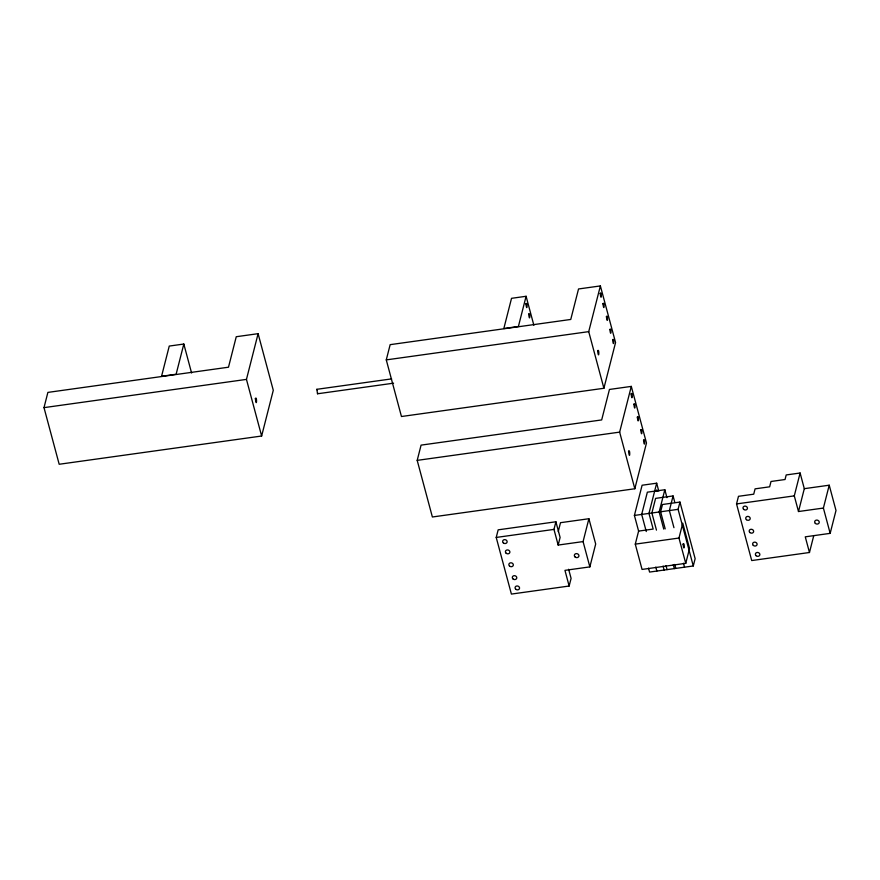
<?xml version="1.0" encoding="UTF-8"?>
<svg xmlns="http://www.w3.org/2000/svg" width="880" height="880" viewBox="0 0 880 880"><rect width="100%" height="100%" fill="white"/><g stroke="black" fill="none" stroke-linecap="round" stroke-linejoin="round"><path stroke-width="1.32" d="M317.746 392.964L317.504 393.778L393.591 383.174M44 407.638L47.883 392.403L228.492 367.202L236.258 336.721L258.104 333.674L273.284 390.302L261.635 436.018L59.18 464.266L44 407.638L246.455 379.39L258.104 333.674M183.821 344.036L176.121 374.242L161.557 376.277L169.257 346.071L183.821 344.036L191.587 373.01M386.276 359.887L390.159 344.652L570.757 319.451L578.534 288.97L600.38 285.923L615.56 342.551L603.9 388.267L401.456 416.515L386.276 359.887L588.72 331.639L600.38 285.923M417.197 460.372L421.08 445.126L601.678 419.925L609.455 389.455L631.301 386.397L646.481 443.025L634.821 488.752L432.377 516.989L417.197 460.372L619.641 432.124L631.301 386.397M526.097 296.285L518.397 326.491L503.833 328.526L511.533 298.32L526.097 296.285L533.863 325.259M568.634 569.261L571.087 578.402L569.14 586.025L511.401 594.077L496.221 537.449L498.168 529.837L555.907 521.774L560.109 537.449L558.162 545.061L583.077 541.585L588.896 518.727L560.505 522.687L558.239 531.575M558.162 545.061L553.971 529.397L555.907 521.774M569.14 586.025L564.949 570.361L589.853 566.885L595.683 544.016L588.896 518.727M685.751 563.332L678.975 538.043L682.759 523.182L689.535 548.471L685.751 563.332L642.059 569.426L635.283 544.137L638.605 531.102L634.403 515.438L642.103 485.232L656.667 483.197L658.779 491.095M656.667 483.197L648.967 513.403L653.169 529.067L638.605 531.102M646.272 531.542L641.685 514.426L647.35 492.184L664.829 489.742L659.164 511.984L663.751 529.1M656.469 530.123L651.882 512.996L655.6 498.377L673.079 495.946L669.361 510.565L673.948 527.681M648.527 568.15L649.583 572.066L693.275 565.961L678.095 509.344L679.954 502.062L662.475 504.504L660.616 511.775L665.203 528.902M693.275 565.961L695.134 558.69L679.954 502.062M813.67 535.986L809.468 552.497L751.718 560.549L736.538 503.932L738.485 496.309L753.72 494.186L755.084 488.851L769.648 486.816L771.012 481.481L785.037 479.523L786.203 474.947L800.107 473.011L804.309 488.675L798.49 511.533L823.394 508.057L829.224 485.199L804.309 488.675M798.49 511.533L794.288 495.869L800.107 473.011M809.468 552.497L805.266 536.833L830.17 533.357L836 510.488L829.224 485.199M391.611 378.884L316.844 389.312L317.537 393.756M634.403 515.438L678.095 509.344M496.221 537.449L553.971 529.397M736.538 503.932L794.288 495.869M635.283 544.137L678.975 538.043M316.844 389.312L317.284 389.906M823.394 508.057L830.17 533.357M673.079 495.946L674.85 502.524M664.829 489.742L666.952 497.651M683.474 563.233L684.53 567.182M674.74 564.454L675.796 568.403M673.277 564.652L674.344 568.612M665.995 565.675L667.062 569.624M663.091 566.115L664.147 570.031M619.641 432.124L634.821 488.752M655.798 567.094L656.865 571.043M588.72 331.639L603.9 388.267M583.077 541.585L589.853 566.885M246.455 379.39L261.635 436.018M657.459 491.381L656.744 489.918L656.491 491.37M255.354 398.618C256.707 409.189 257.136 395.087 255.354 398.618M525.921 303.864C527.109 313.654 527.692 300.784 525.921 303.864M528.682 314.16C529.87 323.95 530.453 311.08 528.682 314.16M597.63 350.867C598.917 361.328 599.5 347.567 597.63 350.867M600.204 293.502C601.524 303.523 601.788 289.96 600.204 293.502M602.954 303.798C604.263 313.797 604.582 300.3 602.954 303.798M606.408 316.668C607.706 326.645 608.047 313.247 606.408 316.668M609.862 329.538C611.105 339.427 611.556 326.282 609.862 329.538M612.623 339.834C613.822 349.635 614.372 336.743 612.623 339.834M628.551 451.352C629.937 462.011 630.289 447.7 628.551 451.352M631.125 393.987C632.445 404.008 632.709 390.434 631.125 393.987M633.875 404.283C635.173 414.271 635.514 400.873 633.875 404.283M637.329 417.153C638.616 427.108 638.979 413.787 637.329 417.153M640.783 430.023C641.971 439.824 642.543 426.888 640.783 430.023M643.544 440.319C644.919 450.439 645.073 436.557 643.544 440.319M683.067 544.126C684.2 553.938 685.025 541.354 683.067 544.126M749.859 532.521A2.266 1.936 14.3 0 0 753.588 531.839A2.266 1.936 14.3 0 0 750.794 529.309A2.266 1.936 14.3 0 0 749.859 532.521M753.302 545.391A2.266 1.936 14.3 0 0 757.042 544.709A2.266 1.936 14.3 0 0 754.248 542.179A2.266 1.936 14.3 0 0 753.302 545.391M746.405 519.651A2.266 1.936 14.3 0 0 750.145 518.969A2.266 1.936 14.3 0 0 747.351 516.439A2.266 1.936 14.3 0 0 746.405 519.651M743.644 509.355A2.266 1.936 14.3 0 0 747.384 508.673A2.266 1.936 14.3 0 0 744.59 506.143A2.266 1.936 14.3 0 0 743.644 509.355M756.063 555.687A2.266 1.936 14.3 0 0 759.803 555.005A2.266 1.936 14.3 0 0 757.009 552.475A2.266 1.936 14.3 0 0 756.063 555.687M815.353 523.413A2.332 1.991 14.3 0 0 819.192 522.709A2.332 1.991 14.3 0 0 816.321 520.113A2.332 1.991 14.3 0 0 815.353 523.413M509.531 566.049A2.266 1.936 14.3 0 0 513.271 565.367A2.266 1.936 14.3 0 0 510.477 562.837A2.266 1.936 14.3 0 0 509.531 566.049M512.985 578.919A2.266 1.936 14.3 0 0 516.725 578.237A2.266 1.936 14.3 0 0 513.931 575.707A2.266 1.936 14.3 0 0 512.985 578.919M506.088 553.179A2.266 1.936 14.3 0 0 509.828 552.497A2.266 1.936 14.3 0 0 507.023 549.967A2.266 1.936 14.3 0 0 506.088 553.179M503.327 542.883A2.266 1.936 14.3 0 0 507.067 542.201A2.266 1.936 14.3 0 0 504.262 539.671A2.266 1.936 14.3 0 0 503.327 542.883M515.746 589.215A2.266 1.936 14.3 0 0 519.486 588.533A2.266 1.936 14.3 0 0 516.681 586.003A2.266 1.936 14.3 0 0 515.746 589.215M575.036 556.941A2.332 1.991 14.3 0 0 578.875 556.237A2.332 1.991 14.3 0 0 576.004 553.641A2.332 1.991 14.3 0 0 575.036 556.941"/></g></svg>
